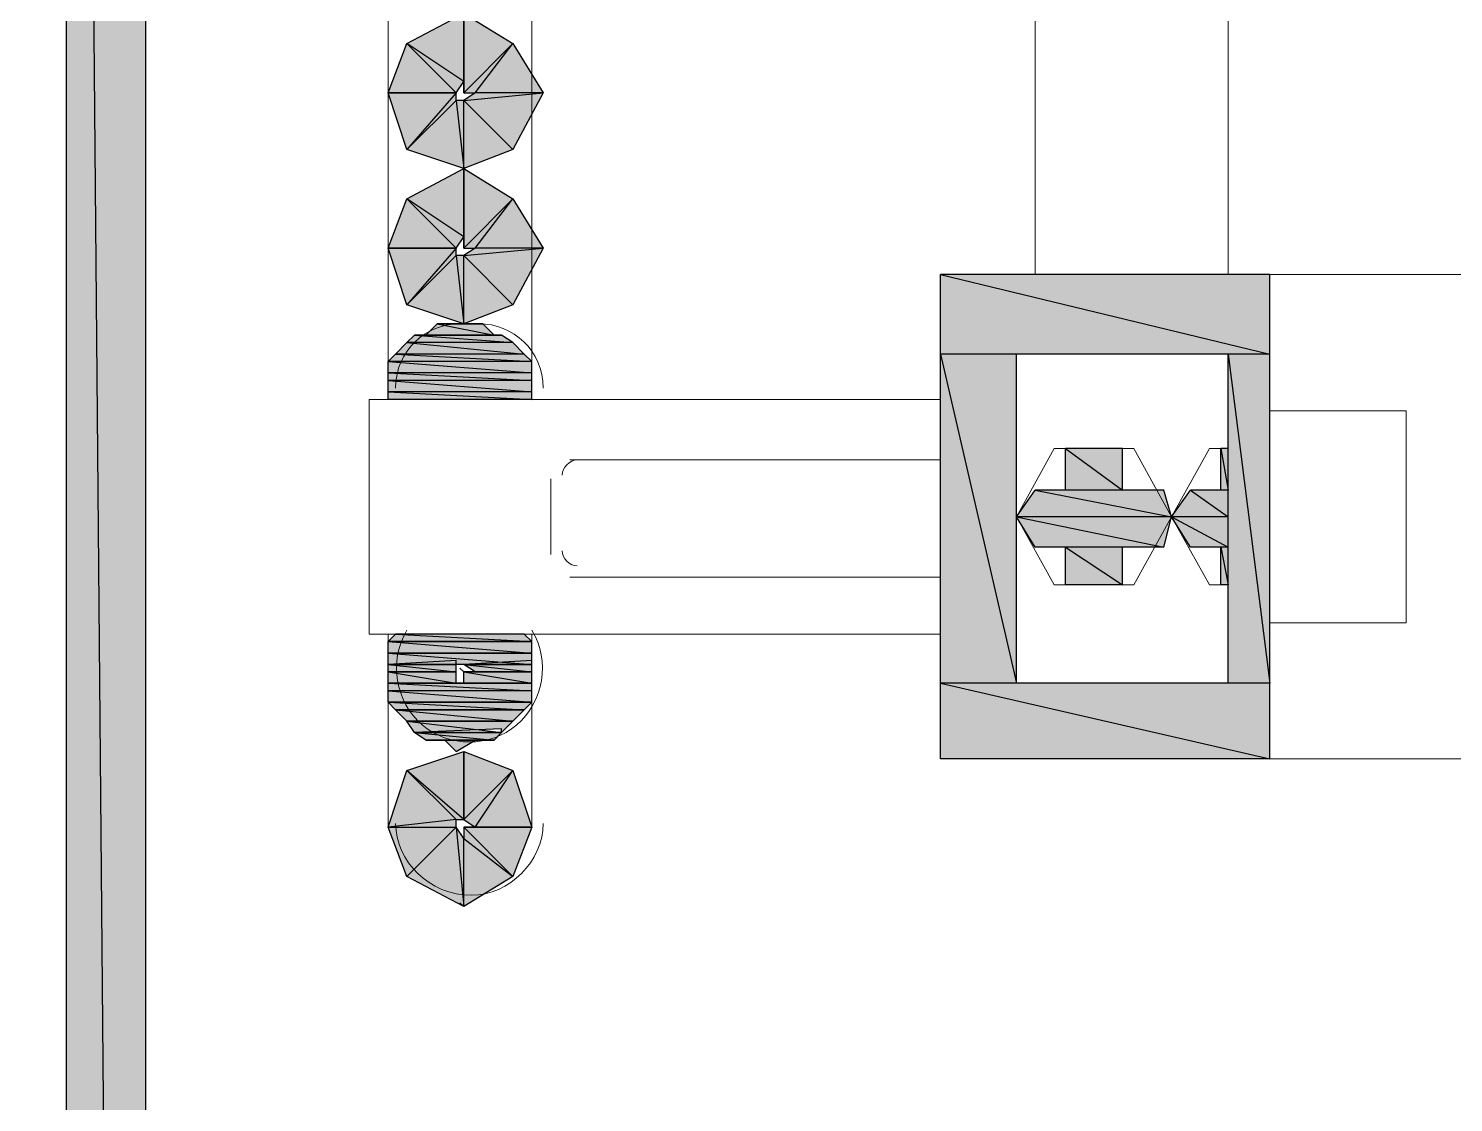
# Model space of a CAD drawing. Header units: millimetres. Extents: x 53 to 176, y -29 to 32.
# Drawn here: x 114.269 to 114.795, y -14.943 to -14.546 of the extents above; entities that cross this region are included whole.
import ezdxf

# ---------------------------------------------------------------- set-up
doc = ezdxf.new("R2010")
doc.units = ezdxf.units.MM
doc.layers.add('15 - Quadro de medição', color=6, linetype='Continuous')

msp = doc.modelspace()

# ---------------------------------------------------------------- hatches: boundary and pattern name
at = {"layer": '15 - Quadro de medição', "true_color": 0x000007}
h = msp.add_hatch(color=7, dxfattribs=at)
h.paths.add_polyline_path([(114.31228, -13.39693), (114.28295, -13.39693), (114.31228, -16.73937)])
h.paths.add_polyline_path([(114.28295, -13.39693), (114.31228, -16.73937), (114.28295, -16.73937)])
h = msp.add_hatch(color=7, dxfattribs=at)
h.paths.add_polyline_path([(114.45894, -14.5702), (114.4338, -14.5702), (114.44777, -14.55205)])
h.paths.add_polyline_path([(114.4338, -14.5702), (114.44777, -14.55205), (114.42961, -14.5702)])
h.paths.add_polyline_path([(114.44777, -14.55205), (114.42961, -14.5702), (114.42961, -14.54087)])
h.paths.add_polyline_path([(114.42961, -14.5702), (114.42961, -14.54087), (114.42961, -14.56601)])
h.paths.add_polyline_path([(114.42961, -14.54087), (114.42961, -14.56601), (114.40866, -14.55205)])
h.paths.add_polyline_path([(114.42961, -14.56601), (114.40866, -14.55205), (114.42682, -14.5702)])
h.paths.add_polyline_path([(114.40866, -14.55205), (114.42682, -14.5702), (114.40167, -14.5702)])
h = msp.add_hatch(color=7, dxfattribs=at)
h.paths.add_polyline_path([(114.40167, -14.5702), (114.42682, -14.5702), (114.40866, -14.59116)])
h.paths.add_polyline_path([(114.42682, -14.5702), (114.40866, -14.59116), (114.42682, -14.573)])
h.paths.add_polyline_path([(114.40866, -14.59116), (114.42682, -14.573), (114.42961, -14.59814)])
h.paths.add_polyline_path([(114.42682, -14.573), (114.42961, -14.59814), (114.42961, -14.573)])
h.paths.add_polyline_path([(114.42961, -14.59814), (114.42961, -14.573), (114.44777, -14.59116)])
h = msp.add_hatch(color=7, dxfattribs=at)
h.paths.add_polyline_path([(114.44777, -14.59116), (114.42961, -14.573), (114.45894, -14.5702)])
h.paths.add_polyline_path([(114.42961, -14.573), (114.45894, -14.5702), (114.4338, -14.5702)])
h = msp.add_hatch(color=7, dxfattribs=at)
h.paths.add_polyline_path([(114.45894, -14.62747), (114.4338, -14.62747), (114.44777, -14.60931)])
h.paths.add_polyline_path([(114.4338, -14.62747), (114.44777, -14.60931), (114.42961, -14.62747)])
h.paths.add_polyline_path([(114.44777, -14.60931), (114.42961, -14.62747), (114.42961, -14.59814)])
h.paths.add_polyline_path([(114.42961, -14.62747), (114.42961, -14.59814), (114.42961, -14.62328)])
h.paths.add_polyline_path([(114.42961, -14.59814), (114.42961, -14.62328), (114.40866, -14.60931)])
h.paths.add_polyline_path([(114.42961, -14.62328), (114.40866, -14.60931), (114.42682, -14.62747)])
h.paths.add_polyline_path([(114.40866, -14.60931), (114.42682, -14.62747), (114.40167, -14.62747)])
h = msp.add_hatch(color=7, dxfattribs=at)
h.paths.add_polyline_path([(114.40167, -14.62747), (114.42682, -14.62747), (114.40866, -14.64842)])
h.paths.add_polyline_path([(114.42682, -14.62747), (114.40866, -14.64842), (114.42682, -14.63027)])
h.paths.add_polyline_path([(114.40866, -14.64842), (114.42682, -14.63027), (114.42961, -14.65541)])
h.paths.add_polyline_path([(114.42682, -14.63027), (114.42961, -14.65541), (114.42961, -14.63027)])
h.paths.add_polyline_path([(114.42961, -14.65541), (114.42961, -14.63027), (114.44777, -14.64842)])
h = msp.add_hatch(color=7, dxfattribs=at)
h.paths.add_polyline_path([(114.44777, -14.64842), (114.42961, -14.63027), (114.45894, -14.62747)])
h.paths.add_polyline_path([(114.42961, -14.63027), (114.45894, -14.62747), (114.4338, -14.62747)])
h = msp.add_hatch(color=7, dxfattribs=at)
h.paths.add_polyline_path([(114.72712, -14.63725), (114.6056, -14.63725), (114.72712, -14.66658)])
h.paths.add_polyline_path([(114.6056, -14.63725), (114.72712, -14.66658), (114.6056, -14.66658)])
h = msp.add_hatch(color=7, dxfattribs=at)
h.paths.add_polyline_path([(114.43659, -14.65541), (114.41983, -14.65541), (114.44078, -14.6596)])
h.paths.add_polyline_path([(114.41983, -14.65541), (114.44078, -14.6596), (114.41564, -14.6596)])
h = msp.add_hatch(color=7, dxfattribs=at)
h.paths.add_polyline_path([(114.44358, -14.6596), (114.41145, -14.6596), (114.44777, -14.66239)])
h.paths.add_polyline_path([(114.41145, -14.6596), (114.44777, -14.66239), (114.40866, -14.66239)])
h = msp.add_hatch(color=7, dxfattribs=at)
h.paths.add_polyline_path([(114.45196, -14.66658), (114.40447, -14.66658), (114.45475, -14.66937)])
h.paths.add_polyline_path([(114.40447, -14.66658), (114.45475, -14.66937), (114.40167, -14.66937)])
h = msp.add_hatch(color=7, dxfattribs=at)
h.paths.add_polyline_path([(114.44777, -14.66239), (114.40866, -14.66239), (114.45196, -14.66658)])
h.paths.add_polyline_path([(114.40866, -14.66239), (114.45196, -14.66658), (114.40447, -14.66658)])
h = msp.add_hatch(color=7, dxfattribs=at)
h.paths.add_polyline_path([(114.63354, -14.66658), (114.6056, -14.66658), (114.63354, -14.7881)])
h.paths.add_polyline_path([(114.6056, -14.66658), (114.63354, -14.7881), (114.6056, -14.7881)])
h = msp.add_hatch(color=7, dxfattribs=at)
h.paths.add_polyline_path([(114.72712, -14.66658), (114.71175, -14.66658), (114.72712, -14.7881)])
h.paths.add_polyline_path([(114.71175, -14.66658), (114.72712, -14.7881), (114.71175, -14.7881)])
h = msp.add_hatch(color=7, dxfattribs=at)
h.paths.add_polyline_path([(114.45475, -14.66937), (114.40167, -14.66937), (114.45475, -14.67356)])
h.paths.add_polyline_path([(114.40167, -14.66937), (114.45475, -14.67356), (114.40167, -14.67356)])
h = msp.add_hatch(color=7, dxfattribs=at)
h.paths.add_polyline_path([(114.45475, -14.67356), (114.40167, -14.67356), (114.45475, -14.67636)])
h.paths.add_polyline_path([(114.40167, -14.67356), (114.45475, -14.67636), (114.40167, -14.67636)])
h = msp.add_hatch(color=7, dxfattribs=at)
h.paths.add_polyline_path([(114.45475, -14.67636), (114.40167, -14.67636), (114.45475, -14.68055)])
h.paths.add_polyline_path([(114.40167, -14.67636), (114.45475, -14.68055), (114.40167, -14.68055)])
h = msp.add_hatch(color=7, dxfattribs=at)
h.paths.add_polyline_path([(114.45475, -14.68055), (114.40167, -14.68055), (114.45475, -14.68334)])
h.paths.add_polyline_path([(114.40167, -14.68055), (114.45475, -14.68334), (114.40167, -14.68334)])
h = msp.add_hatch(color=7, dxfattribs=at)
h.paths.add_polyline_path([(114.67265, -14.7015), (114.65169, -14.7015), (114.67265, -14.71686)])
h.paths.add_polyline_path([(114.65169, -14.7015), (114.67265, -14.71686), (114.65169, -14.71686)])
h = msp.add_hatch(color=7, dxfattribs=at)
h.paths.add_polyline_path([(114.71175, -14.7015), (114.70896, -14.7015), (114.71175, -14.71686)])
h.paths.add_polyline_path([(114.70896, -14.7015), (114.71175, -14.71686), (114.70896, -14.71686)])
h = msp.add_hatch(color=7, dxfattribs=at)
h.paths.add_polyline_path([(114.68801, -14.71686), (114.64052, -14.71686), (114.6908, -14.72664)])
h.paths.add_polyline_path([(114.64052, -14.71686), (114.6908, -14.72664), (114.63354, -14.72664)])
h = msp.add_hatch(color=7, dxfattribs=at)
h.paths.add_polyline_path([(114.71175, -14.71686), (114.69779, -14.71686), (114.71175, -14.72664)])
h.paths.add_polyline_path([(114.69779, -14.71686), (114.71175, -14.72664), (114.6908, -14.72664)])
h = msp.add_hatch(color=7, dxfattribs=at)
h.paths.add_polyline_path([(114.6908, -14.72664), (114.63354, -14.72664), (114.68801, -14.73782)])
h.paths.add_polyline_path([(114.63354, -14.72664), (114.68801, -14.73782), (114.64052, -14.73782)])
h = msp.add_hatch(color=7, dxfattribs=at)
h.paths.add_polyline_path([(114.71175, -14.72664), (114.6908, -14.72664), (114.71175, -14.73782)])
h.paths.add_polyline_path([(114.6908, -14.72664), (114.71175, -14.73782), (114.69779, -14.73782)])
h = msp.add_hatch(color=7, dxfattribs=at)
h.paths.add_polyline_path([(114.67265, -14.73782), (114.65169, -14.73782), (114.67265, -14.75178)])
h.paths.add_polyline_path([(114.65169, -14.73782), (114.67265, -14.75178), (114.65169, -14.75178)])
h = msp.add_hatch(color=7, dxfattribs=at)
h.paths.add_polyline_path([(114.71175, -14.73782), (114.70896, -14.73782), (114.71175, -14.75178)])
h.paths.add_polyline_path([(114.70896, -14.73782), (114.71175, -14.75178), (114.70896, -14.75178)])
h = msp.add_hatch(color=7, dxfattribs=at)
h.paths.add_polyline_path([(114.45196, -14.76994), (114.40447, -14.76994), (114.45475, -14.77273)])
h.paths.add_polyline_path([(114.40447, -14.76994), (114.45475, -14.77273), (114.40167, -14.77273)])
h.paths.add_polyline_path([(114.45475, -14.77273), (114.40167, -14.77273)])
h.paths.add_polyline_path([(114.40167, -14.77273), (114.45475, -14.77273)])
h = msp.add_hatch(color=7, dxfattribs=at)
h.paths.add_polyline_path([(114.45475, -14.77273), (114.40167, -14.77273), (114.45475, -14.77692)])
h.paths.add_polyline_path([(114.40167, -14.77273), (114.45475, -14.77692), (114.40167, -14.77692)])
h.paths.add_polyline_path([(114.45475, -14.77692), (114.40167, -14.77692)])
h.paths.add_polyline_path([(114.40167, -14.77692), (114.45475, -14.77692)])
h = msp.add_hatch(color=7, dxfattribs=at)
h.paths.add_polyline_path([(114.45475, -14.77692), (114.40167, -14.77692), (114.45475, -14.78111)])
h.paths.add_polyline_path([(114.40167, -14.77692), (114.45475, -14.78111), (114.40167, -14.78111)])
h = msp.add_hatch(color=7, dxfattribs=at)
h.paths.add_polyline_path([(114.40167, -14.78111), (114.42682, -14.78111), (114.42682, -14.77972)])
h.paths.add_polyline_path([(114.42682, -14.78111), (114.42682, -14.77972), (114.40167, -14.78111)])
h = msp.add_hatch(color=7, dxfattribs=at)
h.paths.add_polyline_path([(114.40167, -14.78111), (114.42682, -14.78111), (114.42682, -14.77972)])
h.paths.add_polyline_path([(114.42682, -14.78111), (114.42682, -14.77972), (114.40167, -14.78111)])
h = msp.add_hatch(color=7, dxfattribs=at)
h.paths.add_polyline_path([(114.40167, -14.78111), (114.42682, -14.78111), (114.42682, -14.77972)])
h.paths.add_polyline_path([(114.42682, -14.78111), (114.42682, -14.77972), (114.40167, -14.78111)])
h = msp.add_hatch(color=7, dxfattribs=at)
h.paths.add_polyline_path([(114.40167, -14.78111), (114.42682, -14.78111), (114.42682, -14.77972)])
h.paths.add_polyline_path([(114.42682, -14.78111), (114.42682, -14.77972), (114.40167, -14.78111)])
h = msp.add_hatch(color=7, dxfattribs=at)
h.paths.add_polyline_path([(114.40167, -14.78111), (114.42682, -14.78111), (114.42682, -14.77972)])
h.paths.add_polyline_path([(114.42682, -14.78111), (114.42682, -14.77972), (114.40167, -14.78111)])
h = msp.add_hatch(color=7, dxfattribs=at)
h.paths.add_polyline_path([(114.40167, -14.78111), (114.42682, -14.78111), (114.42682, -14.77972)])
h.paths.add_polyline_path([(114.42682, -14.78111), (114.42682, -14.77972), (114.40167, -14.78111)])
h.paths.add_polyline_path([(114.42682, -14.78111), (114.40167, -14.78111)])
h.paths.add_polyline_path([(114.40167, -14.78111), (114.42682, -14.78111), (114.42682, -14.77972)])
h = msp.add_hatch(color=7, dxfattribs=at)
h.paths.add_polyline_path([(114.40167, -14.78111), (114.42682, -14.78111), (114.42682, -14.77972)])
h.paths.add_polyline_path([(114.42682, -14.78111), (114.42682, -14.77972), (114.40167, -14.78111)])
h = msp.add_hatch(color=7, dxfattribs=at)
h.paths.add_polyline_path([(114.42682, -14.78111), (114.40167, -14.78111), (114.42682, -14.78391)])
h.paths.add_polyline_path([(114.40167, -14.78111), (114.42682, -14.78391), (114.40167, -14.78391)])
h = msp.add_hatch(color=7, dxfattribs=at)
h.paths.add_polyline_path([(114.42961, -14.78111), (114.45475, -14.78111), (114.45475, -14.77972)])
h.paths.add_polyline_path([(114.45475, -14.78111), (114.45475, -14.77972), (114.42961, -14.78111)])
h = msp.add_hatch(color=7, dxfattribs=at)
h.paths.add_polyline_path([(114.42961, -14.78111), (114.45475, -14.78111), (114.45475, -14.77972)])
h.paths.add_polyline_path([(114.45475, -14.78111), (114.45475, -14.77972), (114.42961, -14.78111)])
h = msp.add_hatch(color=7, dxfattribs=at)
h.paths.add_polyline_path([(114.42961, -14.78111), (114.45475, -14.78111), (114.45475, -14.77972)])
h.paths.add_polyline_path([(114.45475, -14.78111), (114.45475, -14.77972), (114.42961, -14.78111)])
h = msp.add_hatch(color=7, dxfattribs=at)
h.paths.add_polyline_path([(114.42961, -14.78111), (114.45475, -14.78111), (114.45475, -14.77972)])
h.paths.add_polyline_path([(114.45475, -14.78111), (114.45475, -14.77972), (114.42961, -14.78111)])
h = msp.add_hatch(color=7, dxfattribs=at)
h.paths.add_polyline_path([(114.42961, -14.78111), (114.45475, -14.78111), (114.45475, -14.77972)])
h.paths.add_polyline_path([(114.45475, -14.78111), (114.45475, -14.77972), (114.42961, -14.78111)])
h = msp.add_hatch(color=7, dxfattribs=at)
h.paths.add_polyline_path([(114.42961, -14.78111), (114.45475, -14.78111), (114.45475, -14.77972)])
h.paths.add_polyline_path([(114.45475, -14.78111), (114.45475, -14.77972), (114.42961, -14.78111)])
h = msp.add_hatch(color=7, dxfattribs=at)
h.paths.add_polyline_path([(114.42961, -14.78111), (114.45475, -14.78111), (114.45475, -14.77972)])
h.paths.add_polyline_path([(114.45475, -14.78111), (114.45475, -14.77972), (114.42961, -14.78111)])
h = msp.add_hatch(color=7, dxfattribs=at)
h.paths.add_polyline_path([(114.45475, -14.78111), (114.42961, -14.78111), (114.45475, -14.78391)])
h.paths.add_polyline_path([(114.42961, -14.78111), (114.45475, -14.78391), (114.4338, -14.78391)])
h = msp.add_hatch(color=7, dxfattribs=at)
h.paths.add_polyline_path([(114.42682, -14.78391), (114.40167, -14.78391), (114.42682, -14.7881)])
h.paths.add_polyline_path([(114.40167, -14.78391), (114.42682, -14.7881), (114.40167, -14.7881)])
h = msp.add_hatch(color=7, dxfattribs=at)
h.paths.add_polyline_path([(114.45475, -14.78391), (114.42961, -14.78391), (114.45475, -14.7881)])
h.paths.add_polyline_path([(114.42961, -14.78391), (114.45475, -14.7881), (114.42961, -14.7881)])
h = msp.add_hatch(color=7, dxfattribs=at)
h.paths.add_polyline_path([(114.45475, -14.7881), (114.40167, -14.7881), (114.45475, -14.79089)])
h.paths.add_polyline_path([(114.40167, -14.7881), (114.45475, -14.79089), (114.40167, -14.79089)])
h = msp.add_hatch(color=7, dxfattribs=at)
h.paths.add_polyline_path([(114.45475, -14.79089), (114.40167, -14.79089), (114.45475, -14.79508)])
h.paths.add_polyline_path([(114.40167, -14.79089), (114.45475, -14.79508), (114.40167, -14.79508)])
h.paths.add_polyline_path([(114.45475, -14.79508), (114.40167, -14.79508)])
h.paths.add_polyline_path([(114.40167, -14.79508), (114.45475, -14.79508)])
h = msp.add_hatch(color=7, dxfattribs=at)
h.paths.add_polyline_path([(114.72712, -14.7881), (114.6056, -14.7881), (114.72712, -14.81603)])
h.paths.add_polyline_path([(114.6056, -14.7881), (114.72712, -14.81603), (114.6056, -14.81603)])
h = msp.add_hatch(color=7, dxfattribs=at)
h.paths.add_polyline_path([(114.45475, -14.79508), (114.40167, -14.79508), (114.45196, -14.79788)])
h.paths.add_polyline_path([(114.40167, -14.79508), (114.45196, -14.79788), (114.40447, -14.79788)])
h.paths.add_polyline_path([(114.45196, -14.79788), (114.40447, -14.79788)])
h.paths.add_polyline_path([(114.40447, -14.79788), (114.45196, -14.79788), (114.45056, -14.79788)])
h = msp.add_hatch(color=7, dxfattribs=at)
h.paths.add_polyline_path([(114.45196, -14.79788), (114.40447, -14.79788), (114.44777, -14.80207)])
h.paths.add_polyline_path([(114.40447, -14.79788), (114.44777, -14.80207), (114.40866, -14.80207)])
h.paths.add_polyline_path([(114.44777, -14.80207), (114.40866, -14.80207)])
h.paths.add_polyline_path([(114.40866, -14.80207), (114.44777, -14.80207)])
h = msp.add_hatch(color=7, dxfattribs=at)
h.paths.add_polyline_path([(114.44777, -14.80207), (114.40866, -14.80207), (114.44358, -14.80626)])
h.paths.add_polyline_path([(114.40866, -14.80207), (114.44358, -14.80626), (114.41145, -14.80626)])
h.paths.add_polyline_path([(114.44358, -14.80626), (114.41145, -14.80626)])
h.paths.add_polyline_path([(114.41145, -14.80626), (114.44358, -14.80626), (114.44358, -14.80486)])
h = msp.add_hatch(color=7, dxfattribs=at)
h.paths.add_polyline_path([(114.44358, -14.80626), (114.41145, -14.80626), (114.44078, -14.80905)])
h.paths.add_polyline_path([(114.41145, -14.80626), (114.44078, -14.80905), (114.41564, -14.80905)])
h = msp.add_hatch(color=7, dxfattribs=at)
h.paths.add_polyline_path([(114.42961, -14.81324), (114.42961, -14.83838), (114.40866, -14.82022)])
h.paths.add_polyline_path([(114.42961, -14.83838), (114.40866, -14.82022), (114.42682, -14.83838)])
h.paths.add_polyline_path([(114.40866, -14.82022), (114.42682, -14.83838), (114.40167, -14.84118)])
h.paths.add_polyline_path([(114.42682, -14.83838), (114.40167, -14.84118), (114.42682, -14.84118)])
h.paths.add_polyline_path([(114.40167, -14.84118), (114.42682, -14.84118), (114.40866, -14.85933)])
h = msp.add_hatch(color=7, dxfattribs=at)
h.paths.add_polyline_path([(114.43659, -14.80905), (114.41983, -14.80905), (114.4338, -14.80905)])
h.paths.add_polyline_path([(114.41983, -14.80905), (114.4338, -14.80905), (114.42263, -14.80905)])
h.paths.add_polyline_path([(114.4338, -14.80905), (114.42263, -14.80905), (114.42682, -14.81324)])
h = msp.add_hatch(color=7, dxfattribs=at)
h.paths.add_polyline_path([(114.45475, -14.84118), (114.4338, -14.84118), (114.44777, -14.82022)])
h.paths.add_polyline_path([(114.4338, -14.84118), (114.44777, -14.82022), (114.42961, -14.83838)])
h.paths.add_polyline_path([(114.44777, -14.82022), (114.42961, -14.83838), (114.42961, -14.81324)])
h = msp.add_hatch(color=7, dxfattribs=at)
h.paths.add_polyline_path([(114.40866, -14.85933), (114.42682, -14.84118), (114.42961, -14.87051)])
h.paths.add_polyline_path([(114.42682, -14.84118), (114.42961, -14.87051), (114.42961, -14.84537)])
h.paths.add_polyline_path([(114.42961, -14.87051), (114.42961, -14.84537), (114.44777, -14.85933)])
h.paths.add_polyline_path([(114.42961, -14.84537), (114.44777, -14.85933), (114.42961, -14.84118)])
h.paths.add_polyline_path([(114.44777, -14.85933), (114.42961, -14.84118), (114.45475, -14.84118)])
h.paths.add_polyline_path([(114.42961, -14.84118), (114.45475, -14.84118), (114.4338, -14.84118)])

# ---------------------------------------------------------------- linework, layer by layer
at = {"layer": '15 - Quadro de medição', "color": 7, "linetype": 'Continuous', "lineweight": 20, "true_color": 0x000007}
for points in [[(114.31228, -16.73937), (114.31228, -13.18183), (114.31228, -13.18183)], [(114.28295, -13.39693), (114.28295, -16.73937), (114.31228, -16.73937), (114.26898, -16.73937)], [(114.40167, -14.68334), (114.40167, -13.77545), (114.40167, -13.77545)], [(114.45475, -13.77545), (114.45475, -14.68334), (114.45475, -14.68334)], [(114.71175, -14.63725), (114.71175, -14.29085), (114.71175, -14.29085)], [(114.64052, -14.63725), (114.64052, -14.52271), (114.71175, -14.52271)], [(114.72712, -14.63725), (114.72712, -14.81603), (114.72712, -14.81603)], [(114.4338, -14.65541), (114.42961, -14.65541), (114.42682, -14.65541)], [(114.71175, -14.66658), (114.63354, -14.66658), (114.63354, -14.7881), (114.71175, -14.7881)], [(114.71175, -14.66658), (114.71175, -14.7881), (114.71175, -14.7881)], [(114.40167, -14.68055), (114.40167, -14.68334), (114.40167, -14.68334)], [(114.45475, -14.68334), (114.45475, -14.68055), (114.45475, -14.68055)], [(114.6056, -14.68334), (114.39469, -14.68334), (114.39469, -14.76994), (114.6056, -14.76994)], [(114.39469, -14.68334), (114.49805, -14.68334), (114.49805, -14.68334)], [(114.65169, -14.7015), (114.65169, -14.71686), (114.65169, -14.71686)], [(114.67265, -14.7015), (114.67265, -14.71686), (114.67265, -14.71686)], [(114.71175, -14.7015), (114.70477, -14.7015), (114.6908, -14.72664), (114.70477, -14.75178), (114.71175, -14.75178)], [(114.70477, -14.7015), (114.70896, -14.7015), (114.70896, -14.71686)], [(114.46872, -14.70569), (114.6056, -14.70569), (114.6056, -14.70569)], [(114.46173, -14.74061), (114.46173, -14.71267), (114.46173, -14.71267)], [(114.64052, -14.71686), (114.65169, -14.71686), (114.65169, -14.71686)], [(114.67265, -14.71686), (114.68801, -14.71686), (114.68801, -14.71686)], [(114.69779, -14.71686), (114.70896, -14.71686), (114.70896, -14.71686)], [(114.64052, -14.73782), (114.65169, -14.73782), (114.65169, -14.73782)], [(114.65169, -14.73782), (114.65169, -14.75178), (114.65169, -14.75178)], [(114.67265, -14.73782), (114.67265, -14.75178), (114.67265, -14.75178)], [(114.67265, -14.73782), (114.68801, -14.73782), (114.68801, -14.73782)], [(114.69779, -14.73782), (114.70896, -14.73782), (114.70896, -14.73782)], [(114.70896, -14.73782), (114.70896, -14.75178), (114.70896, -14.75178)], [(114.6056, -14.74899), (114.46872, -14.74899), (114.46872, -14.74899)], [(114.40167, -14.84118), (114.40167, -14.76994), (114.40167, -14.76994)], [(114.45475, -14.76994), (114.45475, -14.84118), (114.45475, -14.84118)], [(114.42961, -14.78391), (114.42821, -14.78251), (114.42821, -14.78251)], [(114.42961, -14.87051), (114.42821, -14.86911), (114.42821, -14.86911)]]:
    msp.add_lwpolyline(points, dxfattribs=at)
at = {"layer": '15 - Quadro de medição', "color": 7, "linetype": 'Continuous', "lineweight": -2, "true_color": 0x000007}
for points in [[(114.31228, -13.39693), (114.28295, -13.39693), (114.31228, -16.73937)], [(114.28295, -13.39693), (114.31228, -16.73937), (114.28295, -16.73937)], [(114.42961, -14.54087), (114.42961, -14.56601), (114.40866, -14.55205)], [(114.44777, -14.55205), (114.42961, -14.5702), (114.42961, -14.54087)], [(114.42961, -14.5702), (114.42961, -14.54087), (114.42961, -14.56601)], [(114.40866, -14.55205), (114.42682, -14.5702), (114.40167, -14.5702)], [(114.42961, -14.56601), (114.40866, -14.55205), (114.42682, -14.5702)], [(114.4338, -14.5702), (114.44777, -14.55205), (114.42961, -14.5702)], [(114.45894, -14.5702), (114.4338, -14.5702), (114.44777, -14.55205)], [(114.40167, -14.5702), (114.42682, -14.5702), (114.40866, -14.59116)], [(114.42682, -14.5702), (114.40866, -14.59116), (114.42682, -14.573)], [(114.44777, -14.59116), (114.42961, -14.573), (114.45894, -14.5702)], [(114.42961, -14.573), (114.45894, -14.5702), (114.4338, -14.5702)], [(114.40866, -14.59116), (114.42682, -14.573), (114.42961, -14.59814)], [(114.42682, -14.573), (114.42961, -14.59814), (114.42961, -14.573)], [(114.42961, -14.59814), (114.42961, -14.573), (114.44777, -14.59116)], [(114.42961, -14.59814), (114.42961, -14.62328), (114.40866, -14.60931)], [(114.44777, -14.60931), (114.42961, -14.62747), (114.42961, -14.59814)], [(114.42961, -14.62747), (114.42961, -14.59814), (114.42961, -14.62328)], [(114.40866, -14.60931), (114.42682, -14.62747), (114.40167, -14.62747)], [(114.42961, -14.62328), (114.40866, -14.60931), (114.42682, -14.62747)], [(114.4338, -14.62747), (114.44777, -14.60931), (114.42961, -14.62747)], [(114.45894, -14.62747), (114.4338, -14.62747), (114.44777, -14.60931)], [(114.40167, -14.62747), (114.42682, -14.62747), (114.40866, -14.64842)], [(114.42682, -14.62747), (114.40866, -14.64842), (114.42682, -14.63027)], [(114.44777, -14.64842), (114.42961, -14.63027), (114.45894, -14.62747)], [(114.42961, -14.63027), (114.45894, -14.62747), (114.4338, -14.62747)], [(114.40866, -14.64842), (114.42682, -14.63027), (114.42961, -14.65541)], [(114.42682, -14.63027), (114.42961, -14.65541), (114.42961, -14.63027)], [(114.42961, -14.65541), (114.42961, -14.63027), (114.44777, -14.64842)], [(114.72712, -14.63725), (114.6056, -14.63725), (114.72712, -14.66658)], [(114.6056, -14.63725), (114.72712, -14.66658), (114.6056, -14.66658)], [(114.41983, -14.65541), (114.44078, -14.6596), (114.41564, -14.6596)], [(114.42682, -14.65541), (114.43659, -14.65541), (114.41983, -14.65541)], [(114.43659, -14.65541), (114.41983, -14.65541), (114.44078, -14.6596)], [(114.4338, -14.65541), (114.42682, -14.65541), (114.43659, -14.65541)], [(114.41145, -14.6596), (114.44777, -14.66239), (114.40866, -14.66239)], [(114.41564, -14.6596), (114.44358, -14.6596), (114.41145, -14.6596)], [(114.44358, -14.6596), (114.41145, -14.6596), (114.44777, -14.66239)], [(114.44078, -14.6596), (114.41564, -14.6596), (114.44358, -14.6596)], [(114.40447, -14.66658), (114.45475, -14.66937), (114.40167, -14.66937)], [(114.40866, -14.66239), (114.45196, -14.66658), (114.40447, -14.66658)], [(114.45196, -14.66658), (114.40447, -14.66658), (114.45475, -14.66937)], [(114.44777, -14.66239), (114.40866, -14.66239), (114.45196, -14.66658)], [(114.63354, -14.66658), (114.6056, -14.66658), (114.63354, -14.7881)], [(114.6056, -14.66658), (114.63354, -14.7881), (114.6056, -14.7881)], [(114.72712, -14.66658), (114.71175, -14.66658), (114.72712, -14.7881)], [(114.71175, -14.66658), (114.72712, -14.7881), (114.71175, -14.7881)], [(114.45475, -14.66937), (114.40167, -14.66937), (114.45475, -14.67356)], [(114.40167, -14.66937), (114.45475, -14.67356), (114.40167, -14.67356)], [(114.45475, -14.67356), (114.40167, -14.67356), (114.45475, -14.67636)], [(114.40167, -14.67356), (114.45475, -14.67636), (114.40167, -14.67636)], [(114.45475, -14.67636), (114.40167, -14.67636), (114.45475, -14.68055)], [(114.40167, -14.67636), (114.45475, -14.68055), (114.40167, -14.68055)], [(114.45475, -14.68055), (114.40167, -14.68055), (114.45475, -14.68334)], [(114.40167, -14.68055), (114.45475, -14.68334), (114.40167, -14.68334)], [(114.67265, -14.7015), (114.65169, -14.7015), (114.67265, -14.71686)], [(114.65169, -14.7015), (114.67265, -14.71686), (114.65169, -14.71686)], [(114.71175, -14.7015), (114.70896, -14.7015), (114.71175, -14.71686)], [(114.70896, -14.7015), (114.71175, -14.71686), (114.70896, -14.71686)], [(114.64052, -14.71686), (114.6908, -14.72664), (114.63354, -14.72664)], [(114.68801, -14.71686), (114.64052, -14.71686), (114.6908, -14.72664)], [(114.69779, -14.71686), (114.71175, -14.72664), (114.6908, -14.72664)], [(114.71175, -14.71686), (114.69779, -14.71686), (114.71175, -14.72664)], [(114.6908, -14.72664), (114.63354, -14.72664), (114.68801, -14.73782)], [(114.63354, -14.72664), (114.68801, -14.73782), (114.64052, -14.73782)], [(114.71175, -14.72664), (114.6908, -14.72664), (114.71175, -14.73782)], [(114.6908, -14.72664), (114.71175, -14.73782), (114.69779, -14.73782)], [(114.67265, -14.73782), (114.65169, -14.73782), (114.67265, -14.75178)], [(114.65169, -14.73782), (114.67265, -14.75178), (114.65169, -14.75178)], [(114.71175, -14.73782), (114.70896, -14.73782), (114.71175, -14.75178)], [(114.70896, -14.73782), (114.71175, -14.75178), (114.70896, -14.75178)], [(114.40447, -14.76994), (114.45475, -14.77273), (114.40167, -14.77273)], [(114.45196, -14.76994), (114.40447, -14.76994), (114.45475, -14.77273)], [(114.45475, -14.77273), (114.40167, -14.77273)], [(114.40167, -14.77273), (114.45475, -14.77273), (114.45475, -14.77273)], [(114.45475, -14.77273), (114.40167, -14.77273), (114.45475, -14.77692)], [(114.40167, -14.77273), (114.45475, -14.77692), (114.40167, -14.77692)], [(114.45475, -14.77692), (114.40167, -14.77692)], [(114.40167, -14.77692), (114.45475, -14.77692), (114.45475, -14.77692)], [(114.45475, -14.77692), (114.40167, -14.77692), (114.45475, -14.78111)], [(114.40167, -14.77692), (114.45475, -14.78111), (114.40167, -14.78111)], [(114.40167, -14.78111), (114.42682, -14.78111), (114.42682, -14.77972)], [(114.42682, -14.78111), (114.42682, -14.77972), (114.40167, -14.78111)], [(114.40167, -14.78111), (114.42682, -14.78111), (114.42682, -14.77972)], [(114.42682, -14.78111), (114.42682, -14.77972), (114.40167, -14.78111)], [(114.40167, -14.78111), (114.42682, -14.78111), (114.42682, -14.77972)], [(114.42682, -14.78111), (114.42682, -14.77972), (114.40167, -14.78111)], [(114.40167, -14.78111), (114.42682, -14.78111), (114.42682, -14.77972)], [(114.42682, -14.78111), (114.42682, -14.77972), (114.40167, -14.78111)], [(114.40167, -14.78111), (114.42682, -14.78111), (114.42682, -14.77972)], [(114.42682, -14.78111), (114.42682, -14.77972), (114.40167, -14.78111)], [(114.40167, -14.78111), (114.42682, -14.78111), (114.42682, -14.77972)], [(114.42682, -14.78111), (114.42682, -14.77972), (114.40167, -14.78111)], [(114.40167, -14.78111), (114.42682, -14.78111), (114.42682, -14.77972)], [(114.40167, -14.78111), (114.42682, -14.78111), (114.42682, -14.77972)], [(114.42682, -14.78111), (114.42682, -14.77972), (114.40167, -14.78111)], [(114.42682, -14.78111), (114.40167, -14.78111)], [(114.42682, -14.78111), (114.40167, -14.78111), (114.42682, -14.78391)], [(114.40167, -14.78111), (114.42682, -14.78391), (114.40167, -14.78391)], [(114.42961, -14.78111), (114.45475, -14.78111), (114.45475, -14.77972)], [(114.45475, -14.78111), (114.45475, -14.77972), (114.42961, -14.78111)], [(114.42961, -14.78111), (114.45475, -14.78111), (114.45475, -14.77972)], [(114.45475, -14.78111), (114.45475, -14.77972), (114.42961, -14.78111)], [(114.42961, -14.78111), (114.45475, -14.78111), (114.45475, -14.77972)], [(114.45475, -14.78111), (114.45475, -14.77972), (114.42961, -14.78111)], [(114.42961, -14.78111), (114.45475, -14.78111), (114.45475, -14.77972)], [(114.45475, -14.78111), (114.45475, -14.77972), (114.42961, -14.78111)], [(114.42961, -14.78111), (114.45475, -14.78111), (114.45475, -14.77972)], [(114.45475, -14.78111), (114.45475, -14.77972), (114.42961, -14.78111)], [(114.42961, -14.78111), (114.45475, -14.78111), (114.45475, -14.77972)], [(114.45475, -14.78111), (114.45475, -14.77972), (114.42961, -14.78111)], [(114.42961, -14.78111), (114.45475, -14.78111), (114.45475, -14.77972)], [(114.45475, -14.78111), (114.45475, -14.77972), (114.42961, -14.78111)], [(114.45475, -14.78111), (114.42961, -14.78111), (114.45475, -14.78391)], [(114.42961, -14.78111), (114.45475, -14.78391), (114.4338, -14.78391)], [(114.40167, -14.78391), (114.42682, -14.78391), (114.42682, -14.78391)], [(114.42682, -14.78391), (114.42682, -14.78391), (114.40167, -14.78391)], [(114.42682, -14.78391), (114.40167, -14.78391)], [(114.40167, -14.78391), (114.42682, -14.78391), (114.42682, -14.78391)], [(114.40167, -14.78391), (114.42682, -14.78391), (114.42682, -14.78391)], [(114.42682, -14.78391), (114.42682, -14.78391), (114.40167, -14.78391)], [(114.40167, -14.78391), (114.42682, -14.78391), (114.42682, -14.78391)], [(114.42682, -14.78391), (114.42682, -14.78391), (114.40167, -14.78391)], [(114.40167, -14.78391), (114.42682, -14.78391), (114.42682, -14.78391)], [(114.42682, -14.78391), (114.42682, -14.78391), (114.40167, -14.78391)], [(114.40167, -14.78391), (114.42682, -14.78391), (114.42682, -14.78391)], [(114.42682, -14.78391), (114.42682, -14.78391), (114.40167, -14.78391)], [(114.40167, -14.78391), (114.42682, -14.78391), (114.42682, -14.78391)], [(114.42682, -14.78391), (114.42682, -14.78391), (114.40167, -14.78391)], [(114.42682, -14.78391), (114.40167, -14.78391), (114.42682, -14.7881)], [(114.40167, -14.78391), (114.42682, -14.7881), (114.40167, -14.7881)], [(114.4338, -14.78391), (114.45475, -14.78391), (114.42961, -14.78391)], [(114.42961, -14.78391), (114.45475, -14.78391), (114.45475, -14.78391)], [(114.45475, -14.78391), (114.45475, -14.78391), (114.42961, -14.78391)], [(114.42961, -14.78391), (114.45475, -14.78391), (114.45475, -14.78391)], [(114.45475, -14.78391), (114.45475, -14.78391), (114.42961, -14.78391)], [(114.45475, -14.78391), (114.42961, -14.78391)], [(114.42961, -14.78391), (114.45475, -14.78391), (114.45475, -14.78391)], [(114.42961, -14.78391), (114.45475, -14.78391), (114.45475, -14.78391)], [(114.45475, -14.78391), (114.45475, -14.78391), (114.42961, -14.78391)], [(114.42961, -14.78391), (114.45475, -14.78391), (114.45475, -14.78391)], [(114.45475, -14.78391), (114.45475, -14.78391), (114.42961, -14.78391)], [(114.42961, -14.78391), (114.45475, -14.78391), (114.45475, -14.78391)], [(114.45475, -14.78391), (114.45475, -14.78391), (114.42961, -14.78391)], [(114.45475, -14.78391), (114.42961, -14.78391), (114.45475, -14.7881)], [(114.42961, -14.78391), (114.45475, -14.7881), (114.42961, -14.7881)], [(114.45475, -14.78391), (114.4338, -14.78391)], [(114.40167, -14.7881), (114.42682, -14.7881), (114.42682, -14.7881)], [(114.42682, -14.7881), (114.42682, -14.7881), (114.40167, -14.7881)], [(114.40167, -14.7881), (114.45475, -14.7881), (114.45475, -14.7881)], [(114.45475, -14.7881), (114.45475, -14.7881), (114.40167, -14.7881)], [(114.45475, -14.7881), (114.40167, -14.7881), (114.45475, -14.79089)], [(114.40167, -14.7881), (114.45475, -14.79089), (114.40167, -14.79089)], [(114.45475, -14.79089), (114.40167, -14.79089), (114.45475, -14.79508)], [(114.40167, -14.79089), (114.45475, -14.79508), (114.40167, -14.79508)], [(114.42961, -14.7881), (114.45475, -14.7881), (114.45475, -14.7881)], [(114.45475, -14.7881), (114.45475, -14.7881), (114.42961, -14.7881)], [(114.72712, -14.7881), (114.6056, -14.7881), (114.72712, -14.81603)], [(114.6056, -14.7881), (114.72712, -14.81603), (114.6056, -14.81603)], [(114.45475, -14.79508), (114.40167, -14.79508)], [(114.40167, -14.79508), (114.45475, -14.79508), (114.45475, -14.79508)], [(114.45475, -14.79508), (114.40167, -14.79508), (114.45196, -14.79788)], [(114.40167, -14.79508), (114.45196, -14.79788), (114.40447, -14.79788)], [(114.45196, -14.79788), (114.40447, -14.79788)], [(114.40447, -14.79788), (114.45196, -14.79788), (114.45056, -14.79788)], [(114.45196, -14.79788), (114.40447, -14.79788), (114.44777, -14.80207)], [(114.40447, -14.79788), (114.44777, -14.80207), (114.40866, -14.80207)], [(114.44777, -14.80207), (114.40866, -14.80207)], [(114.40866, -14.80207), (114.44777, -14.80207), (114.44777, -14.80207)], [(114.44777, -14.80207), (114.40866, -14.80207), (114.44358, -14.80626)], [(114.40866, -14.80207), (114.44358, -14.80626), (114.41145, -14.80626)], [(114.41145, -14.80626), (114.44358, -14.80626), (114.44358, -14.80486)], [(114.44358, -14.80626), (114.41145, -14.80626)], [(114.44358, -14.80626), (114.41145, -14.80626), (114.44078, -14.80905)], [(114.41145, -14.80626), (114.44078, -14.80905), (114.41564, -14.80905)], [(114.42961, -14.81324), (114.42961, -14.83838), (114.40866, -14.82022)], [(114.44078, -14.80905), (114.41564, -14.80905), (114.43659, -14.80905)], [(114.41564, -14.80905), (114.43659, -14.80905), (114.41983, -14.80905)], [(114.43659, -14.80905), (114.41983, -14.80905), (114.4338, -14.80905)], [(114.41983, -14.80905), (114.4338, -14.80905), (114.42263, -14.80905)], [(114.4338, -14.80905), (114.42263, -14.80905), (114.42682, -14.81324)], [(114.42263, -14.80905), (114.4338, -14.80905), (114.4338, -14.80905)], [(114.4338, -14.80905), (114.4338, -14.80905), (114.42263, -14.80905)], [(114.44777, -14.82022), (114.42961, -14.83838), (114.42961, -14.81324)], [(114.40866, -14.82022), (114.42682, -14.83838), (114.40167, -14.84118)], [(114.42961, -14.83838), (114.40866, -14.82022), (114.42682, -14.83838)], [(114.4338, -14.84118), (114.44777, -14.82022), (114.42961, -14.83838)], [(114.45475, -14.84118), (114.4338, -14.84118), (114.44777, -14.82022)], [(114.42682, -14.83838), (114.40167, -14.84118), (114.42682, -14.84118)], [(114.40167, -14.84118), (114.42682, -14.84118), (114.40866, -14.85933)], [(114.40866, -14.85933), (114.42682, -14.84118), (114.42961, -14.87051)], [(114.42682, -14.84118), (114.42961, -14.87051), (114.42961, -14.84537)], [(114.42961, -14.84537), (114.44777, -14.85933), (114.42961, -14.84118)], [(114.44777, -14.85933), (114.42961, -14.84118), (114.45475, -14.84118)], [(114.42961, -14.84118), (114.45475, -14.84118), (114.4338, -14.84118)], [(114.42961, -14.87051), (114.42961, -14.84537), (114.44777, -14.85933)]]:
    msp.add_lwpolyline(points, close=True, dxfattribs=at)
at = {"layer": '15 - Quadro de medição', "color": 7, "linetype": 'Continuous', "lineweight": 20, "true_color": 0x000007}
for points in [[(115.17408, -14.63725), (115.74536, -14.63725), (115.74536, -14.81603), (114.6056, -14.81603), (114.6056, -14.63725)], [(114.72712, -14.76575), (114.7774, -14.76575), (114.7774, -14.68753), (114.72712, -14.68753)], [(114.6475, -14.7015), (114.63354, -14.72664), (114.6475, -14.75178), (114.67684, -14.75178), (114.6908, -14.72664), (114.67684, -14.7015)]]:
    msp.add_lwpolyline(points, close=True, dxfattribs=at)
for points in [[(114.42821, -14.65541), (114.41564, -14.65541), (114.40447, -14.66518), (114.40447, -14.67915)], [(114.45894, -14.67915), (114.45894, -14.66518), (114.44777, -14.65541), (114.4352, -14.65541)], [(114.47151, -14.70569), (114.46872, -14.70569), (114.46592, -14.70848), (114.46592, -14.71128)], [(114.46592, -14.73921), (114.46592, -14.74201), (114.46872, -14.7448), (114.47151, -14.7448)], [(114.40447, -14.83978), (114.40447, -14.85375), (114.41704, -14.86632), (114.4324, -14.86632)], [(114.4324, -14.86632), (114.44637, -14.86632), (114.45894, -14.85375), (114.45894, -14.83978)]]:
    msp.add_open_spline(points, degree=3, dxfattribs=at)
msp.add_open_spline([(114.40866, -14.76854), (114.40167, -14.77972), (114.40447, -14.79508), (114.41424, -14.80346), (114.41424, -14.80346), (114.42402, -14.81184), (114.43939, -14.81184), (114.44916, -14.80346), (114.44916, -14.80346), (114.45894, -14.79508), (114.46173, -14.77972), (114.45475, -14.76854)], degree=3, knots=[0, 0, 0, 0, 0.083333, 0.083333, 0.083333, 0.083334, 0.166667, 0.166667, 0.166667, 0.166668, 1, 1, 1, 1], dxfattribs=at)

doc.saveas('drawing.dxf')
